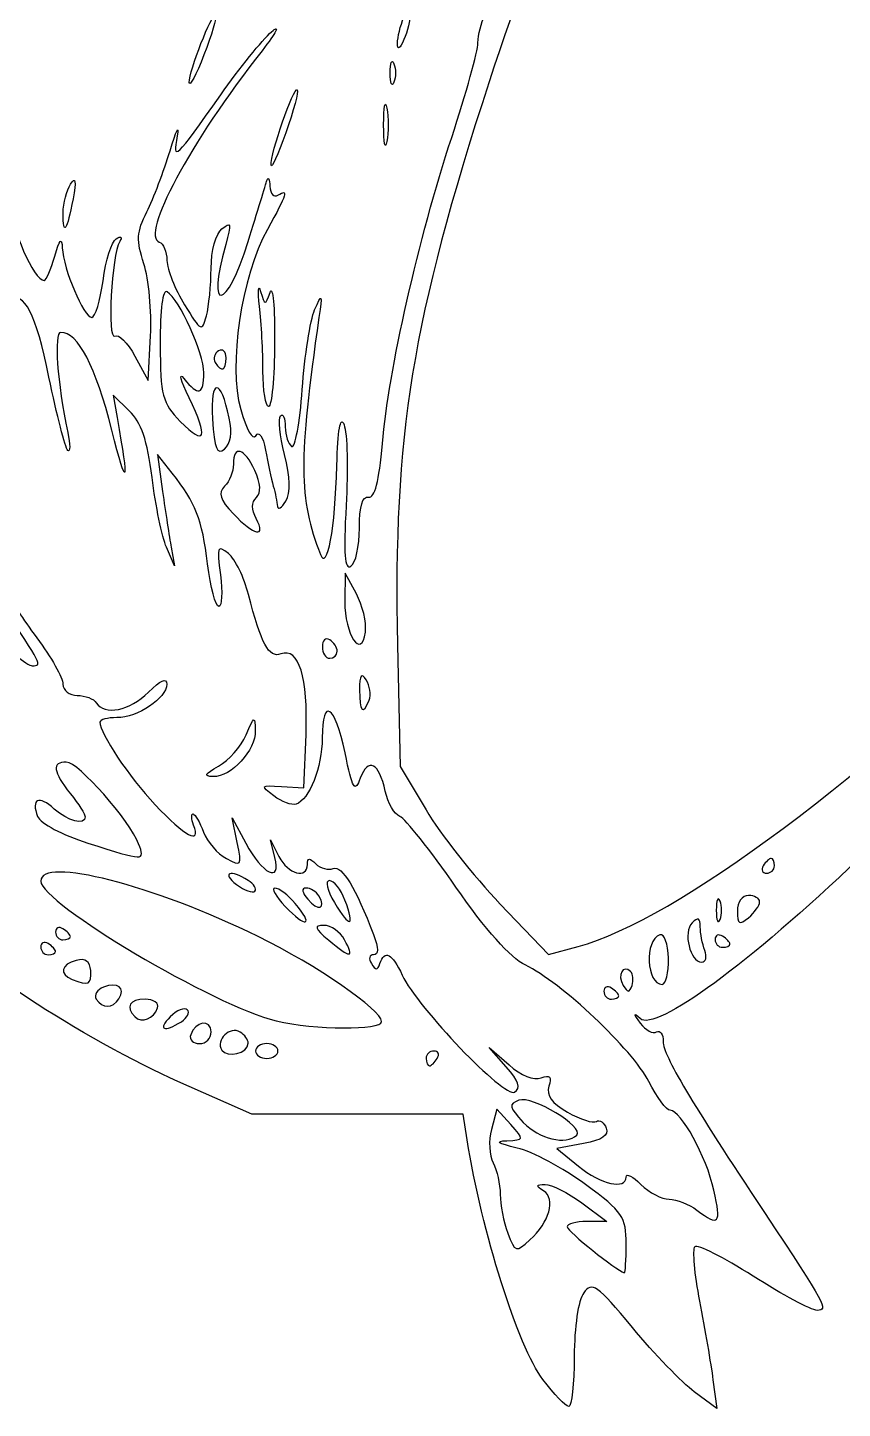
# Model space of a CAD drawing. Extents: x 0 to 45.7, y -0.3 to 36.
# Drawn here: x 28.83 to 36.4, y 0.74 to 13.57 of the extents above; entities that cross this region are included whole.
import ezdxf

# ---------------------------------------------------------------- set-up
doc = ezdxf.new("R2010")
doc.units = 0
doc.layers.add('Image', color=7, linetype='CONTINUOUS')

msp = doc.modelspace()

# ---------------------------------------------------------------- linework, layer by layer
at = {"layer": 'Image', "color": 7}
for points in [[(32.263062, 13.419475)], [(32.19541, 13.144098)], [(30.328988, 13.056651)], [(32.13445, 12.662214)], [(31.088079, 12.288519)], [(29.156495, 11.841832)], [(30.669944, 10.497693)], [(31.013416, 10.373153)], [(30.326704, 10.127053)], [(30.700204, 9.936643)], [(30.950935, 9.00291)], [(31.702639, 7.770211)], [(31.99875, 7.315847)], [(30.600705, 6.703459)], [(29.858198, 5.981476)], [(35.764407, 5.777323)], [(30.874525, 5.642337)], [(31.313629, 5.426622)], [(31.53336, 5.497396)], [(31.775119, 5.458031)], [(35.259252, 5.45035)], [(35.62673, 5.441539)], [(29.224276, 5.119189)], [(35.351343, 5.050347)], [(29.086581, 4.981489)], [(34.780075, 4.917954)], [(35.117793, 4.99121)], [(29.412614, 4.803416)], [(34.429112, 4.79492)], [(34.318694, 4.568508)], [(30.034614, 4.456168)], [(30.254931, 4.328855)], [(30.532294, 4.234042)], [(32.115707, 4.330718)], [(30.876515, 4.12838)], [(31.151891, 4.056223)], [(32.632035, 3.987383)], [(33.928176, 3.275666)], [(34.387491, 2.264225)]]:
    msp.add_lwpolyline(points, close=True, dxfattribs=at)
for points in [[(29.823728, 10.513798), (29.947138, 10.287793), (29.968992, 10.700854)], [(29.77166, 10.004273), (29.62022, 10.149043), (29.657453, 9.942506)], [(30.169039, 9.426186), (30.032834, 9.598296), (30.080996, 9.254082)], [(31.909329, 8.915), (31.90917, 8.914306)], [(30.160212, 8.73775), (30.191298, 8.565643), (30.116876, 8.737342)], [(31.881709, 8.30397), (31.776995, 8.497105), (31.773714, 8.236038)], [(31.88118, 8.30397), (31.881709, 8.30397)], [(32.26331, 7.828912), (32.287705, 6.701168), (32.528646, 6.296611)], [(31.186308, 6.51412), (31.392843, 6.500335), (31.413057, 6.998383)], [(30.774732, 5.994803), (30.728597, 6.224602), (30.853978, 5.987752)], [(31.123917, 5.855028), (31.081909, 6.018076), (31.161625, 5.863175)], [(33.217159, 5.422439), (33.664722, 4.952826), (33.940018, 5.027283)], [(31.77152, 5.089166), (31.771486, 5.088812)], [(29.674584, 4.542393), (29.674584, 4.542496)], [(33.273468, 3.90836), (33.113366, 4.090431), (33.299183, 3.926825)], [(32.910726, 3.23016), (32.87274, 3.471106), (31.891618, 3.471106), (30.910485, 3.471106), (30.222048, 3.773698)], [(33.315637, 3.373178), (33.186259, 3.516141), (33.136027, 3.328315)], [(33.99189, 3.196915), (33.74402, 3.150401), (33.945022, 2.986087)], [(35.202026, 2.763122), (35.202584, 2.763447)], [(33.974364, 2.645041), (34.207642, 2.472924), (34.022164, 2.472924)], [(35.193826, 1.001988), (35.229238, 0.735853), (35.020529, 0.89014)]]:
    msp.add_lwpolyline(points, dxfattribs=at)
for points in [[(35.098055, 17.480719), (34.163346, 15.825926), (33.619081, 14.613669), (33.114077, 13.061765)], [(30.328988, 13.056651), (30.324992, 13.162511), (30.540821, 13.709266), (30.573672, 13.676423)], [(30.573672, 13.676423), (30.586981, 13.663114), (30.538078, 13.49922), (30.46501, 13.312133)], [(31.092392, 13.52598), (31.178297, 13.60045), (31.138961, 13.521985), (31.004783, 13.351344)], [(32.263062, 13.419469), (32.263062, 13.476268), (32.289676, 13.584697), (32.322228, 13.660426)], [(32.3814, 13.694893), (32.3814, 13.638095), (32.354785, 13.529669), (32.322228, 13.453942)], [(33.010665, 13.424383), (33.010665, 13.498448), (33.040187, 13.612843), (33.076342, 13.678595)], [(30.620668, 12.9408), (30.794372, 13.188308), (31.006645, 13.45164), (31.092392, 13.52598)], [(31.004783, 13.351344), (30.337203, 12.502043), (29.870657, 11.632792), (30.050275, 11.572909)], [(32.322228, 13.453942), (32.284916, 13.367151), (32.263062, 13.354422), (32.263062, 13.419475)], [(32.766679, 12.545689), (32.900876, 12.954892), (33.010665, 13.350307), (33.010665, 13.424383)], [(30.46501, 13.312133), (30.391967, 13.125062), (30.330763, 13.010089), (30.328988, 13.056651)], [(32.19541, 13.144098), (32.19541, 13.238756), (32.211021, 13.277483), (32.230169, 13.230154)], [(32.230169, 13.230154), (32.249298, 13.182815), (32.249298, 13.105374), (32.230169, 13.058043)], [(32.230169, 13.058043), (32.211039, 13.010706), (32.19541, 13.04947), (32.19541, 13.144098)], [(31.088079, 12.288519), (31.080962, 12.392492), (31.29941, 13.019551), (31.33152, 12.987433)], [(31.33152, 12.987433), (31.346099, 12.972854), (31.298325, 12.793067), (31.225546, 12.587856)], [(33.114077, 13.061765), (32.396394, 10.856284), (32.221109, 9.778141), (32.26331, 7.828912)], [(30.216172, 12.559635), (30.171145, 12.313768), (30.19908, 12.340121), (30.620668, 12.9408)], [(32.13445, 12.662214), (32.13445, 12.832604), (32.147838, 12.902308), (32.1643, 12.817118)], [(32.1643, 12.817118), (32.180652, 12.731916), (32.180652, 12.592507), (32.1643, 12.507322)], [(30.15028, 12.421948), (30.207329, 12.611266), (30.236979, 12.673229), (30.216172, 12.559635)], [(31.225546, 12.587856), (31.152704, 12.382639), (31.090839, 12.247934), (31.088079, 12.288519)], [(32.1643, 12.507322), (32.147949, 12.422128), (32.13445, 12.491896), (32.13445, 12.662214)], [(32.122467, 9.701938), (32.179101, 10.371825), (32.459084, 11.607739), (32.766679, 12.545689)], [(29.93426, 11.853778), (29.996025, 11.976955), (30.093238, 12.232633), (30.15028, 12.421948)], [(29.156489, 11.841832), (29.157283, 11.933341), (29.188012, 12.054669), (29.225223, 12.111467)], [(29.225223, 12.111467), (29.272856, 12.184122), (29.279815, 12.143426), (29.248718, 11.973786)], [(30.875044, 11.578619), (30.959422, 11.853138), (31.038316, 12.108715), (31.050349, 12.146585)], [(31.050349, 12.146585), (31.062335, 12.184453), (31.074665, 12.159418), (31.077654, 12.090885)], [(31.151931, 12.008896), (31.253113, 12.071428), (31.238651, 12.024162), (31.05445, 11.690562)], [(31.077654, 12.090885), (31.080935, 12.02239), (31.114093, 11.985499), (31.151931, 12.008896)], [(28.668567, 11.940025), (28.673409, 11.701865), (28.882391, 11.217163), (28.980366, 11.217163)], [(29.248718, 11.973786), (29.194232, 11.676872), (29.155095, 11.620868), (29.156495, 11.841832)], [(29.90641, 11.371878), (29.835121, 11.589739), (29.839462, 11.664648), (29.93426, 11.853778)], [(30.531371, 11.329238), (30.532164, 11.492857), (30.574802, 11.648644), (30.632442, 11.696491)], [(30.632442, 11.696491), (30.718516, 11.767923), (30.723347, 11.747429), (30.666909, 11.550478)], [(31.05445, 11.690562), (30.81097, 11.24958), (30.689856, 10.43337), (30.806226, 10.017746)], [(29.078437, 11.440914), (29.124136, 11.599135), (29.144856, 11.621754), (29.14925, 11.518156)], [(29.527219, 11.214329), (29.55209, 11.402099), (29.60738, 11.577277), (29.649997, 11.603606)], [(29.682064, 11.578047), (29.606486, 11.455759), (29.564205, 10.65565), (29.635638, 10.699806)], [(29.649997, 11.603606), (29.695013, 11.631422), (29.708456, 11.620698), (29.682064, 11.578047)], [(30.050275, 11.572909), (30.088182, 11.560262), (30.120202, 11.482813), (30.121379, 11.400768)], [(30.666909, 11.550478), (30.48143, 10.903763), (30.675614, 10.930026), (30.875044, 11.578619)], [(28.980366, 11.217163), (28.998755, 11.217163), (29.042909, 11.317845), (29.078437, 11.440914)], [(29.14925, 11.518156), (29.157505, 11.323147), (29.34844, 10.872942), (29.422883, 10.872942)], [(29.968992, 10.700854), (29.980978, 10.928047), (29.952826, 11.230006), (29.90641, 11.371878)], [(30.121379, 11.400768), (30.122173, 11.318729), (30.195968, 11.133774), (30.284503, 10.989758)], [(30.487942, 10.886491), (30.511331, 10.973711), (30.530836, 11.172946), (30.531371, 11.329238)], [(29.422883, 10.872942), (29.455313, 10.872942), (29.502314, 11.026573), (29.527219, 11.214329)], [(30.981158, 10.975545), (30.963854, 11.127009), (30.968326, 11.188966), (30.991186, 11.113232)], [(31.079199, 11.105188), (31.104758, 11.176502), (31.12383, 10.96739), (31.121562, 10.640497)], [(29.025346, 10.317601), (28.902859, 10.914804), (28.796758, 11.120381), (28.65596, 11.033362)], [(30.12266, 11.111104), (30.080879, 11.136875), (30.056329, 10.95206), (30.058038, 10.624201)], [(30.463455, 10.358683), (30.463455, 10.542196), (30.238093, 11.039754), (30.12266, 11.111104)], [(30.991186, 11.113232), (31.031056, 10.981157), (31.03462, 10.980829), (31.079199, 11.105188)], [(31.49312, 10.941818), (31.561433, 11.099711), (31.564737, 11.09402), (31.533122, 10.872979)], [(30.284503, 10.989758), (30.437295, 10.74119), (30.447617, 10.735951), (30.487942, 10.886491)], [(31.013445, 10.373169), (31.013181, 10.553028), (30.998496, 10.824094), (30.981158, 10.975545)], [(31.378526, 10.203915), (31.400592, 10.515103), (31.452162, 10.847158), (31.49312, 10.941818)], [(31.533122, 10.872979), (31.34177, 9.536579), (31.343889, 9.193543), (31.546748, 8.669984)], [(29.135159, 10.734215), (29.069145, 10.734215), (29.101747, 10.259549), (29.198966, 9.804827)], [(29.609012, 9.824729), (29.458022, 10.421861), (29.295282, 10.734215), (29.135159, 10.734215)], [(29.635638, 10.699806), (29.671232, 10.721767), (29.755859, 10.638084), (29.823728, 10.513798)], [(30.058038, 10.624201), (30.060684, 10.146), (30.078331, 10.077682), (30.244921, 9.907134)], [(30.600017, 10.561773), (30.561554, 10.537987), (30.547875, 10.489692), (30.569621, 10.454442)], [(30.669983, 10.497685), (30.669983, 10.556724), (30.638461, 10.585556), (30.600017, 10.561773)], [(31.121562, 10.640497), (31.11971, 10.313611), (31.09422, 10.046146), (31.065814, 10.046146)], [(30.569621, 10.454442), (30.628637, 10.358951), (30.669944, 10.376768), (30.669944, 10.497693)], [(29.199759, 9.637631), (29.176106, 9.659221), (29.097617, 9.965244), (29.025346, 10.317601)], [(30.326704, 10.127053), (30.247067, 10.290799), (30.22544, 10.370568), (30.27864, 10.304303)], [(30.27864, 10.304303), (30.411996, 10.138206), (30.463455, 10.153342), (30.463455, 10.358683)], [(30.700212, 9.936635), (30.620387, 10.31631), (30.52243, 10.313013), (30.545219, 9.931423)], [(31.065814, 10.046146), (31.037419, 10.046146), (31.013837, 10.193292), (31.013416, 10.373153)], [(31.279627, 9.674438), (31.311912, 9.654356), (31.35646, 9.892727), (31.378526, 10.203915)], [(30.244921, 9.907134), (30.480081, 9.666347), (30.510714, 9.748704), (30.326704, 10.127053)], [(30.806226, 10.017746), (30.858992, 9.829288), (30.917928, 9.727021), (30.946818, 9.773778)], [(29.657453, 9.942506), (29.771366, 9.310793), (29.751295, 9.261991), (29.609012, 9.824729)], [(29.98278, 9.384268), (29.939176, 9.73167), (29.882373, 9.89844), (29.77166, 10.004273)], [(30.545219, 9.931423), (30.562099, 9.649297), (30.584914, 9.591054), (30.655706, 9.649802)], [(30.655706, 9.649802), (30.713838, 9.698057), (30.729364, 9.798035), (30.700204, 9.936643)], [(31.213669, 9.599013), (31.170015, 9.772498), (31.153709, 9.933902), (31.177567, 9.957701)], [(31.177567, 9.957701), (31.2013, 9.981514), (31.22086, 9.935635), (31.22086, 9.855855)], [(31.699506, 9.4961), (31.70792, 9.829023), (31.731685, 9.963525), (31.766562, 9.874746)], [(29.198966, 9.804827), (29.223281, 9.691236), (29.22381, 9.615999), (29.199759, 9.637631)], [(30.946818, 9.773778), (30.976414, 9.821644), (31.012937, 9.76756), (31.036969, 9.640356)], [(31.22086, 9.855855), (31.22086, 9.776054), (31.247292, 9.694416), (31.279627, 9.674438)], [(31.766562, 9.874746), (31.796338, 9.799022), (31.805067, 9.461336), (31.785983, 9.124344)], [(30.937536, 9.450478), (30.841955, 9.660269), (30.738754, 9.690728), (30.738754, 9.509139)], [(31.036969, 9.640356), (31.059194, 9.522691), (31.091783, 9.372399), (31.109389, 9.306372)], [(31.993985, 9.20283), (32.052241, 9.191082), (32.092484, 9.347367), (32.122467, 9.701938)], [(30.738754, 9.509139), (30.738754, 9.440982), (30.702001, 9.34846), (30.657058, 9.303528)], [(31.224623, 9.1661), (31.270856, 9.245391), (31.2673, 9.386139), (31.213669, 9.599013)], [(31.546748, 8.669984), (31.60983, 8.507159), (31.684837, 8.912822), (31.699506, 9.4961)], [(30.116876, 8.737342), (30.075985, 8.831775), (30.015599, 9.122896), (29.98278, 9.384268)], [(30.498853, 8.582852), (30.446722, 9.001304), (30.389493, 9.147632), (30.169039, 9.426186)], [(30.951797, 9.19898), (30.99779, 9.24497), (30.993048, 9.328629), (30.937536, 9.450478)], [(30.080996, 9.254082), (30.107465, 9.064752), (30.143117, 8.832412), (30.160212, 8.73775)], [(30.657058, 9.303528), (30.594021, 9.240488), (30.612468, 9.182296), (30.737905, 9.048805)], [(31.109389, 9.306372), (31.126983, 9.240337), (31.144655, 9.155332), (31.148767, 9.117465)], [(30.951003, 9.002926), (30.905982, 9.087022), (30.90632, 9.153403), (30.951797, 9.19898)], [(31.148767, 9.117465), (31.152762, 9.0796), (31.186954, 9.10151), (31.224623, 9.1661)], [(31.785983, 9.124344), (31.760503, 8.673646), (31.772251, 8.524551), (31.830343, 8.560455)], [(31.90917, 8.914306), (31.90917, 9.119936), (31.936946, 9.2144), (31.993985, 9.20283)], [(30.737905, 9.048805), (30.928143, 8.846303), (31.048651, 8.820355), (30.950935, 9.00291)], [(31.830343, 8.560455), (31.873774, 8.587323), (31.909329, 8.746846), (31.909329, 8.915)], [(30.692788, 8.678094), (30.589095, 8.763729), (30.582372, 8.745909), (30.617884, 8.479584)], [(30.878391, 8.299453), (30.838971, 8.45597), (30.755436, 8.626349), (30.692788, 8.678094)], [(30.602538, 8.187), (30.572688, 8.187), (30.525984, 8.365133), (30.498853, 8.582852)], [(30.617884, 8.479584), (30.639342, 8.31867), (30.632463, 8.187), (30.602538, 8.187)], [(33.940018, 5.027283), (34.853264, 5.274277), (36.614766, 6.589124), (38.431905, 8.380141)], [(28.681352, 8.255506), (28.674764, 8.236562), (28.77865, 8.074742), (28.912183, 7.89587)], [(31.17895, 7.746216), (31.069066, 7.704031), (30.993202, 7.843686), (30.878391, 8.299453)], [(31.773714, 8.236038), (31.770433, 7.925749), (31.929578, 7.686769), (31.964476, 7.949573)], [(31.964476, 7.949573), (31.976303, 8.038256), (31.938811, 8.197731), (31.88118, 8.30397)], [(28.870376, 7.635916), (28.965502, 7.635916), (28.96316, 7.640785), (28.578424, 8.210362)], [(28.453672, 7.980132), (28.636148, 7.790806), (28.823664, 7.635916), (28.870376, 7.635916)], [(28.912183, 7.89587), (29.045727, 7.716993), (29.154981, 7.52337), (29.154981, 7.465593)], [(31.633797, 7.877548), (31.595927, 7.900937), (31.564949, 7.871833), (31.564949, 7.812762)], [(31.702639, 7.770211), (31.702639, 7.805806), (31.671664, 7.854142), (31.633797, 7.877548)], [(31.413057, 6.998383), (31.434541, 7.528276), (31.346231, 7.810409), (31.17895, 7.746216)], [(31.564949, 7.812762), (31.564949, 7.753733), (31.595927, 7.705436), (31.633797, 7.705436)], [(31.633797, 7.705436), (31.671664, 7.705436), (31.702639, 7.734558), (31.702639, 7.770211)], [(31.97275, 7.50517), (31.928069, 7.575779), (31.911043, 7.55067), (31.910276, 7.412869)], [(29.154981, 7.465593), (29.154981, 7.407506), (29.214716, 7.360537), (29.288612, 7.360537)], [(30.118794, 7.46458), (30.118794, 7.334767), (29.849445, 7.154008), (29.655989, 7.154008)], [(29.949818, 7.391832), (30.059832, 7.501857), (30.118794, 7.527238), (30.118794, 7.46458)], [(31.998705, 7.315847), (32.018232, 7.366615), (32.006484, 7.451798), (31.97275, 7.50517)], [(29.288612, 7.360537), (29.362111, 7.360537), (29.441383, 7.329563), (29.464782, 7.29169)], [(29.464782, 7.29169), (29.54025, 7.169579), (29.776293, 7.21831), (29.949818, 7.391832)], [(31.775476, 6.827271), (31.681842, 7.276013), (31.565454, 7.351769), (31.563933, 6.964955)], [(31.910276, 7.412869), (31.909482, 7.207288), (31.942889, 7.170272), (31.99875, 7.315847)], [(29.655989, 7.154008), (29.569756, 7.154008), (29.499208, 7.13562), (29.499208, 7.112977)], [(29.499208, 7.112977), (29.499208, 7.006564), (29.764429, 6.608852), (30.01131, 6.34508)], [(30.855764, 6.993612), (30.93108, 7.169854), (30.939457, 7.173746), (30.942254, 7.033837)], [(30.942254, 7.033837), (30.946249, 6.849605), (30.71918, 6.602576), (30.549508, 6.606008)], [(30.600705, 6.703459), (30.695124, 6.755722), (30.809898, 6.886287), (30.855764, 6.993612)], [(31.563933, 6.964955), (31.563139, 6.694074), (31.442838, 6.389909), (31.321209, 6.349872)], [(31.91746, 6.590741), (31.866405, 6.453784), (31.846472, 6.487014), (31.775476, 6.827271)], [(29.186422, 6.741205), (29.049976, 6.741205), (29.061133, 6.65444), (29.224249, 6.447048)], [(29.858213, 5.981542), (29.779037, 6.195588), (29.296526, 6.741205), (29.186422, 6.741205)], [(30.549508, 6.606008), (30.458142, 6.60786), (30.470514, 6.631381), (30.600705, 6.703459)], [(32.149034, 6.4708), (32.090823, 6.73582), (31.990845, 6.787599), (31.91746, 6.590741)], [(29.074349, 6.304768), (28.930344, 6.435097), (28.856181, 6.40155), (28.920094, 6.235003)], [(29.224249, 6.447048), (29.299976, 6.350777), (29.361936, 6.253658), (29.361936, 6.231227)], [(31.114685, 6.427136), (30.986614, 6.522865), (30.990244, 6.527278), (31.186308, 6.51412)], [(31.321209, 6.349872), (31.281831, 6.336934), (31.188883, 6.371647), (31.114685, 6.427136)], [(32.284485, 6.235691), (32.234143, 6.255005), (32.173188, 6.360812), (32.149034, 6.4708)], [(29.361936, 6.231227), (29.361936, 6.150772), (29.198272, 6.192685), (29.074349, 6.304768)], [(30.01131, 6.34508), (30.288985, 6.048397), (30.441415, 5.967781), (30.369271, 6.155762)], [(32.528646, 6.296611), (32.661173, 6.074112), (32.971012, 5.680728), (33.217159, 5.422439)], [(28.920094, 6.235003), (28.944065, 6.172635), (29.152634, 6.062163), (29.386402, 5.988064)], [(30.369271, 6.155762), (30.347495, 6.212553), (30.344902, 6.259024), (30.363635, 6.259024)], [(30.363635, 6.259024), (30.382315, 6.259024), (30.426333, 6.183462), (30.461441, 6.091103)], [(32.805726, 5.579446), (32.569384, 5.921061), (32.334817, 6.216373), (32.284485, 6.235691)], [(30.461441, 6.091103), (30.496525, 5.998742), (30.591791, 5.887591), (30.673068, 5.844091)], [(29.386402, 5.988064), (29.919234, 5.819156), (29.918253, 5.819177), (29.858198, 5.981476)], [(30.673068, 5.844091), (30.813645, 5.768848), (30.818608, 5.776201), (30.774732, 5.994803)], [(30.853978, 5.987752), (31.006494, 5.699638), (31.186785, 5.610997), (31.123917, 5.855028)], [(30.968884, 5.119953), (29.993445, 5.599104), (28.948894, 5.865646), (28.948894, 5.635408)], [(31.161625, 5.863175), (31.245715, 5.699821), (31.426842, 5.650449), (31.426842, 5.790885)], [(31.426842, 5.790885), (31.426842, 5.851949), (31.446976, 5.853348), (31.504084, 5.79623)], [(31.504084, 5.79623), (31.546534, 5.753775), (31.619686, 5.733719), (31.666594, 5.751727)], [(31.666594, 5.751727), (31.747081, 5.782667), (31.876028, 5.571297), (32.040287, 5.13926)], [(36.55352, 5.847961), (35.541905, 4.876007), (34.660245, 4.230589), (34.516846, 4.357034)], [(35.661118, 5.777323), (35.637729, 5.739453), (35.651408, 5.708473), (35.691514, 5.708473)], [(35.734011, 5.846162), (35.717316, 5.846162), (35.684508, 5.815185), (35.661118, 5.777323)], [(35.691514, 5.708473), (35.731606, 5.708473), (35.764407, 5.73945), (35.764407, 5.777323)], [(35.764407, 5.777323), (35.764407, 5.815193), (35.750701, 5.846162), (35.734011, 5.846162)], [(30.874525, 5.642329), (30.711274, 5.745575), (30.623075, 5.713555), (30.768223, 5.603748)], [(28.948894, 5.635408), (28.948894, 5.432205), (30.567968, 4.470903), (31.135717, 4.337015)], [(30.768223, 5.603748), (30.841188, 5.548548), (30.917745, 5.52024), (30.938343, 5.540838)], [(30.938343, 5.540838), (30.958928, 5.561449), (30.930194, 5.607113), (30.874525, 5.642337)], [(31.124586, 5.570789), (31.088555, 5.570789), (31.131704, 5.493467), (31.220474, 5.398952)], [(31.313629, 5.426564), (31.245702, 5.505889), (31.160638, 5.570789), (31.124586, 5.570789)], [(31.414774, 5.570802), (31.369125, 5.570802), (31.374322, 5.531305), (31.428638, 5.465873)], [(31.533358, 5.497374), (31.508355, 5.537731), (31.455033, 5.570802), (31.414774, 5.570802)], [(31.631603, 5.63971), (31.588658, 5.63971), (31.608214, 5.553263), (31.677932, 5.435303)], [(31.775111, 5.458049), (31.737124, 5.557964), (31.672545, 5.63971), (31.631603, 5.63971)], [(33.450057, 4.855721), (33.314936, 4.920309), (33.076276, 5.188385), (32.805726, 5.579446)], [(28.843058, 4.53938), (27.920528, 5.158035), (27.487949, 5.36867), (27.046361, 5.414253)], [(31.220474, 5.398952), (31.412173, 5.19491), (31.49177, 5.218498), (31.313629, 5.426622)], [(31.428638, 5.465873), (31.523068, 5.352105), (31.607455, 5.377491), (31.53336, 5.497396)], [(31.677932, 5.435303), (31.82158, 5.192121), (31.871758, 5.203872), (31.775119, 5.458031)], [(35.259252, 5.45035), (35.240202, 5.497687), (35.224531, 5.458922), (35.224531, 5.364297)], [(35.259252, 5.278246), (35.278302, 5.325588), (35.278302, 5.403016), (35.259252, 5.45035)], [(35.523461, 5.50196), (35.464106, 5.50196), (35.420201, 5.43982), (35.420201, 5.355838)], [(35.62673, 5.441539), (35.62673, 5.474734), (35.580259, 5.50196), (35.523461, 5.50196)], [(35.523461, 5.295425), (35.580261, 5.342574), (35.62673, 5.408315), (35.62673, 5.441539)], [(35.07598, 5.211481), (35.07598, 5.292462), (35.055211, 5.302217), (35.000299, 5.247221)], [(35.224531, 5.364297), (35.224531, 5.269636), (35.240194, 5.230912), (35.259252, 5.278246)], [(35.420201, 5.355838), (35.420201, 5.233762), (35.437135, 5.223821), (35.523461, 5.295425)], [(29.155428, 5.192098), (29.117558, 5.21554), (29.086581, 5.201808), (29.086581, 5.161702)], [(29.086581, 5.161702), (29.086581, 5.12161), (29.117593, 5.088793), (29.155428, 5.088793)], [(29.224276, 5.119186), (29.224276, 5.135908), (29.193298, 5.168698), (29.155428, 5.192098)], [(31.579747, 5.224215), (31.482679, 5.222363), (31.490585, 5.19781), (31.62424, 5.086521)], [(31.771486, 5.088812), (31.730944, 5.164541), (31.644671, 5.225467), (31.579747, 5.224215)], [(32.040287, 5.13926), (32.089511, 5.009815), (32.089619, 4.950969), (32.040552, 4.950969)], [(34.700872, 5.13599), (34.55453, 5.087261), (34.574112, 4.675815), (34.722753, 4.675815)], [(34.780112, 4.917954), (34.776117, 5.054038), (34.741605, 5.149529), (34.700872, 5.13599)], [(35.000299, 5.247221), (34.913621, 5.160535), (34.980481, 4.882312), (35.087977, 4.882312)], [(35.117766, 4.991194), (35.094747, 5.051074), (35.07598, 5.150209), (35.07598, 5.211481)], [(35.282499, 5.123253), (35.244629, 5.146642), (35.213659, 5.132989), (35.213659, 5.092857)], [(29.017741, 5.054392), (28.979874, 5.077808), (28.948894, 5.064102), (28.948894, 5.023997)], [(28.948894, 5.023997), (28.948894, 4.983902), (28.979906, 4.951093), (29.017741, 4.951093)], [(29.086581, 4.981483), (29.086581, 4.998179), (29.055603, 5.030992), (29.017741, 5.054392)], [(29.155428, 5.088793), (29.193293, 5.088793), (29.224276, 5.102419), (29.224276, 5.119189)], [(32.115707, 4.330713), (32.115707, 4.437483), (31.5109, 4.853705), (30.968884, 5.119953)], [(31.62424, 5.086521), (31.829851, 4.91524), (31.86413, 4.915766), (31.77152, 5.089166)], [(35.213659, 5.092857), (35.213659, 5.052768), (35.244637, 5.019951), (35.282499, 5.019951)], [(35.351343, 5.050347), (35.351343, 5.067068), (35.320329, 5.099853), (35.282499, 5.123253)], [(35.282499, 5.019951), (35.320369, 5.019951), (35.351343, 5.03363), (35.351343, 5.050347)], [(29.017741, 4.951093), (29.055611, 4.951093), (29.086581, 4.964772), (29.086581, 4.981489)], [(29.279219, 4.89865), (29.135915, 4.861214), (29.116863, 4.771687), (29.241468, 4.7214)], [(29.412625, 4.803416), (29.406037, 4.890432), (29.363637, 4.92073), (29.279219, 4.89865)], [(32.040552, 4.950969), (32.001412, 4.950969), (31.99235, 4.913776), (32.020444, 4.868308)], [(32.099088, 4.868308), (32.143184, 5.000605), (32.212719, 4.965), (32.307342, 4.761649)], [(34.722753, 4.675815), (34.758019, 4.675815), (34.783856, 4.784776), (34.780075, 4.917954)], [(35.087977, 4.882312), (35.127357, 4.882312), (35.140745, 4.931313), (35.117793, 4.99121)], [(29.241468, 4.7214), (29.39407, 4.659826), (29.422415, 4.673386), (29.412614, 4.803416)], [(32.020444, 4.868308), (32.060179, 4.803982), (32.077649, 4.803982), (32.099088, 4.868308)], [(32.307342, 4.761649), (32.44872, 4.457808), (33.256405, 3.616836), (33.350803, 3.675172)], [(34.598049, 3.773129), (34.446302, 4.070587), (33.781996, 4.697045), (33.450057, 4.855721)], [(34.429131, 4.794843), (34.359146, 4.864826), (34.301411, 4.759431), (34.358826, 4.666568)], [(34.441733, 4.666356), (34.457661, 4.714182), (34.452025, 4.772036), (34.429112, 4.79492)], [(29.532672, 4.650177), (29.471847, 4.626788), (29.441356, 4.576538), (29.464923, 4.538398)], [(29.674584, 4.542496), (29.737942, 4.645017), (29.664477, 4.700757), (29.532672, 4.650177)], [(34.249852, 4.641379), (34.211982, 4.664821), (34.181012, 4.651116), (34.181012, 4.611018)], [(34.318694, 4.568471), (34.318694, 4.585166), (34.287682, 4.617974), (34.249852, 4.641379)], [(34.358826, 4.666568), (34.402212, 4.596382), (34.418418, 4.596331), (34.441733, 4.666356)], [(30.222048, 3.773698), (29.84341, 3.940118), (29.222863, 4.284675), (28.843058, 4.53938)], [(29.464923, 4.538398), (29.520726, 4.448114), (29.617416, 4.450006), (29.674584, 4.542393)], [(29.918446, 4.537922), (29.77543, 4.537922), (29.732571, 4.465622), (29.822352, 4.375851)], [(30.034614, 4.456168), (30.049881, 4.501817), (29.998546, 4.537922), (29.918446, 4.537922)], [(34.181012, 4.611018), (34.181012, 4.570931), (34.211987, 4.538112), (34.249852, 4.538112)], [(34.249852, 4.538112), (34.287719, 4.538112), (34.318694, 4.551791), (34.318694, 4.568508)], [(29.822352, 4.375851), (29.886124, 4.31206), (30.001076, 4.35561), (30.034614, 4.456168)], [(30.152021, 4.374165), (30.030889, 4.253036), (30.092291, 4.225996), (30.254931, 4.328855)], [(30.309837, 4.439266), (30.284384, 4.464799), (30.21332, 4.435271), (30.152021, 4.374165)], [(30.254931, 4.328861), (30.310628, 4.364053), (30.33534, 4.413768), (30.309837, 4.439266)], [(34.516846, 4.357034), (34.449663, 4.416271), (34.450184, 4.406259), (34.518698, 4.315208)], [(30.532294, 4.234018), (30.532294, 4.355589), (30.384093, 4.334425), (30.341542, 4.206784)], [(30.423304, 4.125041), (30.48324, 4.125041), (30.532294, 4.174092), (30.532294, 4.234042)], [(30.801667, 4.232039), (30.706086, 4.291123), (30.571315, 4.160178), (30.629997, 4.065232)], [(31.135717, 4.337015), (31.493895, 4.252547), (32.115707, 4.248552), (32.115707, 4.330718)], [(34.518698, 4.315208), (34.56849, 4.249356), (34.636705, 4.212468), (34.670283, 4.233214)], [(34.670283, 4.233214), (34.703915, 4.25401), (34.73132, 4.213449), (34.73132, 4.143173)], [(30.341542, 4.206784), (30.326487, 4.161818), (30.363317, 4.125041), (30.423304, 4.125041)], [(30.629997, 4.065232), (30.678863, 3.986169), (30.876515, 4.036765), (30.876515, 4.12838)], [(30.876515, 4.12838), (30.876515, 4.1599), (30.84281, 4.206607), (30.801667, 4.232039)], [(31.048629, 4.125076), (30.991831, 4.125076), (30.945362, 4.094061), (30.945362, 4.056223)], [(31.151891, 4.056223), (31.151891, 4.094093), (31.105425, 4.125076), (31.048629, 4.125076)], [(34.73132, 4.143173), (34.73132, 4.018562), (34.994496, 3.574408), (35.67144, 2.556651)], [(30.945362, 4.056223), (30.945362, 4.018356), (30.991831, 3.987383), (31.048629, 3.987383)], [(31.048629, 3.987383), (31.105425, 3.987383), (31.151891, 4.018361), (31.151891, 4.056223)], [(32.601637, 4.056223), (32.561541, 4.056223), (32.52873, 4.025245), (32.52873, 3.987383)], [(32.52873, 3.987383), (32.52873, 3.949516), (32.542409, 3.918536), (32.559126, 3.918536)], [(32.559126, 3.918536), (32.575821, 3.918536), (32.608627, 3.949514), (32.632035, 3.987383)], [(32.632032, 3.987383), (32.655421, 4.025253), (32.641742, 4.056223), (32.601637, 4.056223)], [(33.350803, 3.675172), (33.410409, 3.712004), (33.38879, 3.777214), (33.273468, 3.90836)], [(33.299183, 3.926825), (33.410557, 3.828755), (33.529575, 3.780317), (33.596271, 3.805908)], [(33.596271, 3.805908), (33.679046, 3.837647), (33.697858, 3.817867), (33.669735, 3.728567)], [(33.669735, 3.728567), (33.64333, 3.644745), (33.695744, 3.572079), (33.843437, 3.487748)], [(34.796381, 3.505568), (34.762351, 3.505568), (34.673125, 3.625975), (34.598049, 3.773129)], [(33.389938, 3.599488), (33.292693, 3.562179), (33.298029, 3.536043), (33.431946, 3.393445)], [(33.928218, 3.275666), (34.003159, 3.350607), (33.511752, 3.646239), (33.389938, 3.599488)], [(33.843437, 3.487748), (33.959767, 3.42133), (34.079938, 3.382426), (34.110482, 3.401304)], [(35.202584, 2.763447), (35.13235, 3.076027), (34.897259, 3.505568), (34.796381, 3.505568)], [(33.279498, 3.223292), (33.442699, 3.230091), (33.443215, 3.232287), (33.315637, 3.373178)], [(33.431946, 3.393445), (33.578086, 3.237894), (33.830489, 3.177989), (33.928176, 3.275666)], [(34.202893, 3.339521), (34.228637, 3.272462), (34.164864, 3.229366), (33.99189, 3.196915)], [(34.110482, 3.401304), (34.141094, 3.420142), (34.182607, 3.392361), (34.202893, 3.339521)], [(33.613924, 1.004687), (33.383432, 1.308532), (33.04428, 2.381872), (32.910726, 3.23016)], [(33.136027, 3.328315), (33.10836, 3.225009), (33.115337, 3.085261), (33.1514, 3.017768)], [(33.374153, 3.155092), (33.19001, 3.198481), (33.162335, 3.218399), (33.279498, 3.223292)], [(34.010961, 2.815623), (33.803842, 2.968627), (33.517277, 3.121384), (33.374153, 3.155092)], [(33.1514, 3.017768), (33.187505, 2.95027), (33.217085, 2.817568), (33.217085, 2.722887)], [(33.945022, 2.986087), (34.151704, 2.817105), (34.386972, 2.763646), (34.386972, 2.885648)], [(34.386972, 2.885648), (34.386972, 2.923518), (34.44893, 2.892554), (34.524667, 2.816809)], [(33.217085, 2.722887), (33.217085, 2.6282), (33.248862, 2.467182), (33.287674, 2.365061)], [(33.492451, 2.300804), (33.675297, 2.46628), (33.73604, 2.682501), (33.620301, 2.755838)], [(33.620301, 2.755838), (33.544971, 2.803564), (33.547619, 2.815242), (33.63398, 2.816089)], [(33.63398, 2.816089), (33.692892, 2.816883), (33.846057, 2.739693), (33.974364, 2.645041)], [(34.387538, 2.264225), (34.387538, 2.515392), (34.357143, 2.559853), (34.010961, 2.815623)], [(34.524667, 2.816809), (34.600388, 2.741082), (34.718379, 2.679116), (34.786888, 2.679116)], [(35.045051, 2.578043), (35.250288, 2.422814), (35.272582, 2.449103), (35.202026, 2.763122)], [(34.786888, 2.679116), (34.855365, 2.679116), (34.971546, 2.633608), (35.045051, 2.578043)], [(34.022164, 2.472924), (33.920146, 2.472924), (33.837833, 2.449693), (33.839244, 2.42129)], [(35.67144, 2.556651), (36.243751, 1.696198), (36.270349, 1.646758), (36.161132, 1.646758)], [(33.287674, 2.365061), (33.355772, 2.185951), (33.363016, 2.183678), (33.492451, 2.300804)], [(33.839244, 2.42129), (33.841096, 2.381018), (34.292275, 2.019966), (34.370213, 1.996254)], [(34.370213, 1.996254), (34.379738, 1.992974), (34.387491, 2.113963), (34.387491, 2.264225)], [(35.024357, 2.238113), (34.999645, 2.213401), (35.019516, 1.985073), (35.06894, 1.730676)], [(35.566485, 1.964888), (35.293005, 2.139849), (35.049035, 2.262804), (35.024357, 2.238113)], [(36.161132, 1.646758), (36.107543, 1.646758), (35.839953, 1.789913), (35.566485, 1.964888)], [(33.992769, 1.809019), (33.942228, 1.739894), (33.90522, 1.491153), (33.90522, 1.220542)], [(34.446088, 1.486589), (34.116231, 1.885338), (34.071726, 1.916998), (33.992769, 1.809019)], [(35.06894, 1.730676), (35.11815, 1.476268), (35.174342, 1.148361), (35.193826, 1.001988)], [(35.020529, 0.89014), (34.905776, 0.975003), (34.647267, 1.243397), (34.446088, 1.486589)], [(33.90522, 1.220542), (33.90522, 0.962729), (33.882016, 0.752927), (33.853595, 0.7543)], [(33.853595, 0.7543), (33.825197, 0.755359), (33.717347, 0.868349), (33.613924, 1.004687)]]:
    msp.add_open_spline(points, degree=3, dxfattribs=at)

doc.saveas('drawing.dxf')
